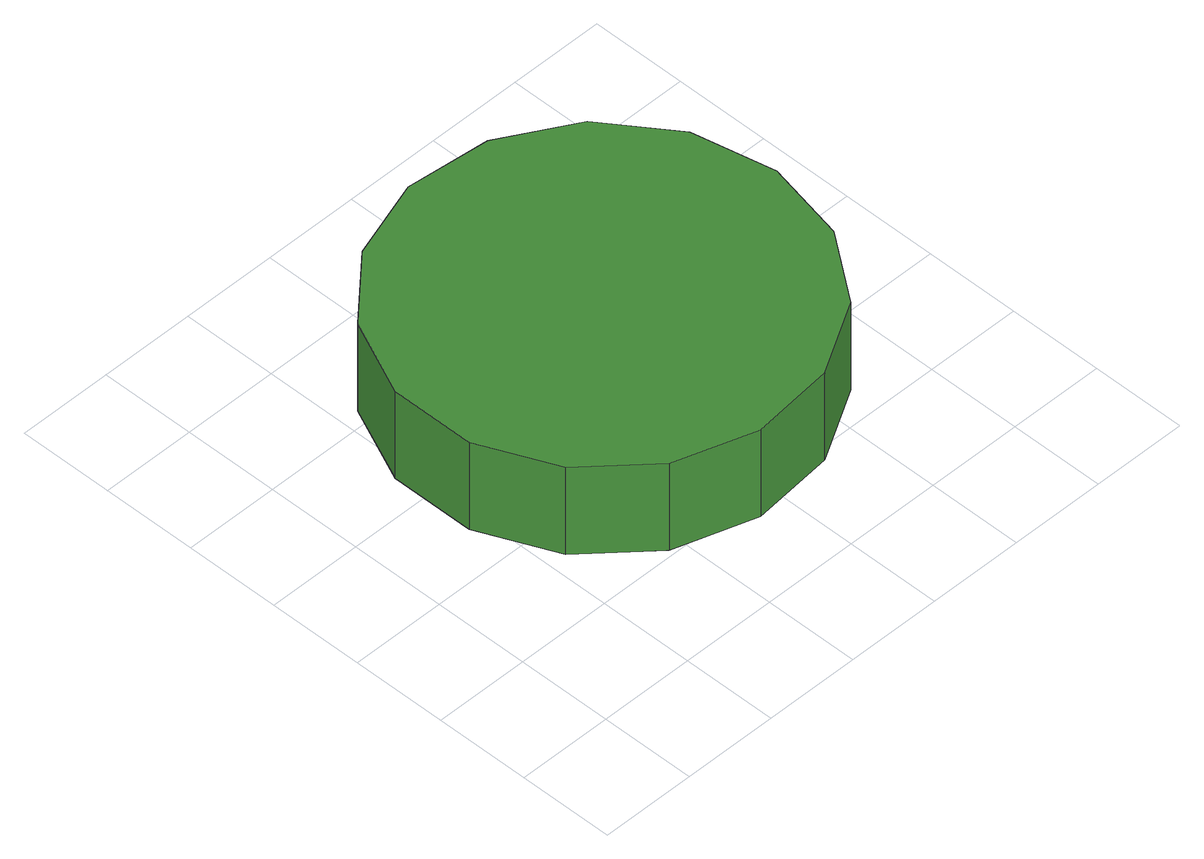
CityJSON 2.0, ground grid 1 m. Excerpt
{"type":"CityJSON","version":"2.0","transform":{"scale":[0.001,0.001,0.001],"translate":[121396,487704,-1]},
"CityObjects":{
"tree1":{"type":"SolitaryVegetationObject","attributes":{"function":"something"},"geometry":[{"type":"MultiSurface","lod":"1","boundaries":[[[0,1,2,3,4,5,6,7,8,9,10,11,12,13,14]],[[15,16,17,18,19,20,21,22,23,24,25,26,27,28,29]],[[0,29,28,1]],[[1,28,27,2]],[[2,27,26,3]],[[3,26,25,4]],[[4,25,24,5]],[[5,24,23,6]],[[6,23,22,7]],[[7,22,21,8]],[[8,21,20,9]],[[9,20,19,10]],[[10,19,18,11]],[[11,18,17,12]],[[12,17,16,13]],[[13,16,15,14]],[[14,15,29,0]]]}]}
},
"vertices":[
[5045,2903,1822],[4861,3768,1822],[4341,4484,1822],[3575,4926,1822],[2695,5018,1822],[1853,4745,1822],[1196,4153,1822],[836,3345,1822],[836,2460,1822],[1196,1652,1822],[1853,1060,1822],[2695,787,1822],[3575,879,1822],[4341,1322,1822],[4861,2037,1822],[4861,2037,777],[4341,1322,777],[3575,879,777],[2695,787,777],[1853,1060,777],[1196,1652,777],[836,2460,777],[836,3345,777],[1196,4153,777],[1853,4745,777],[2695,5018,777],[3575,4926,777],[4341,4484,777],[4861,3768,777],[5045,2903,777]
]}
